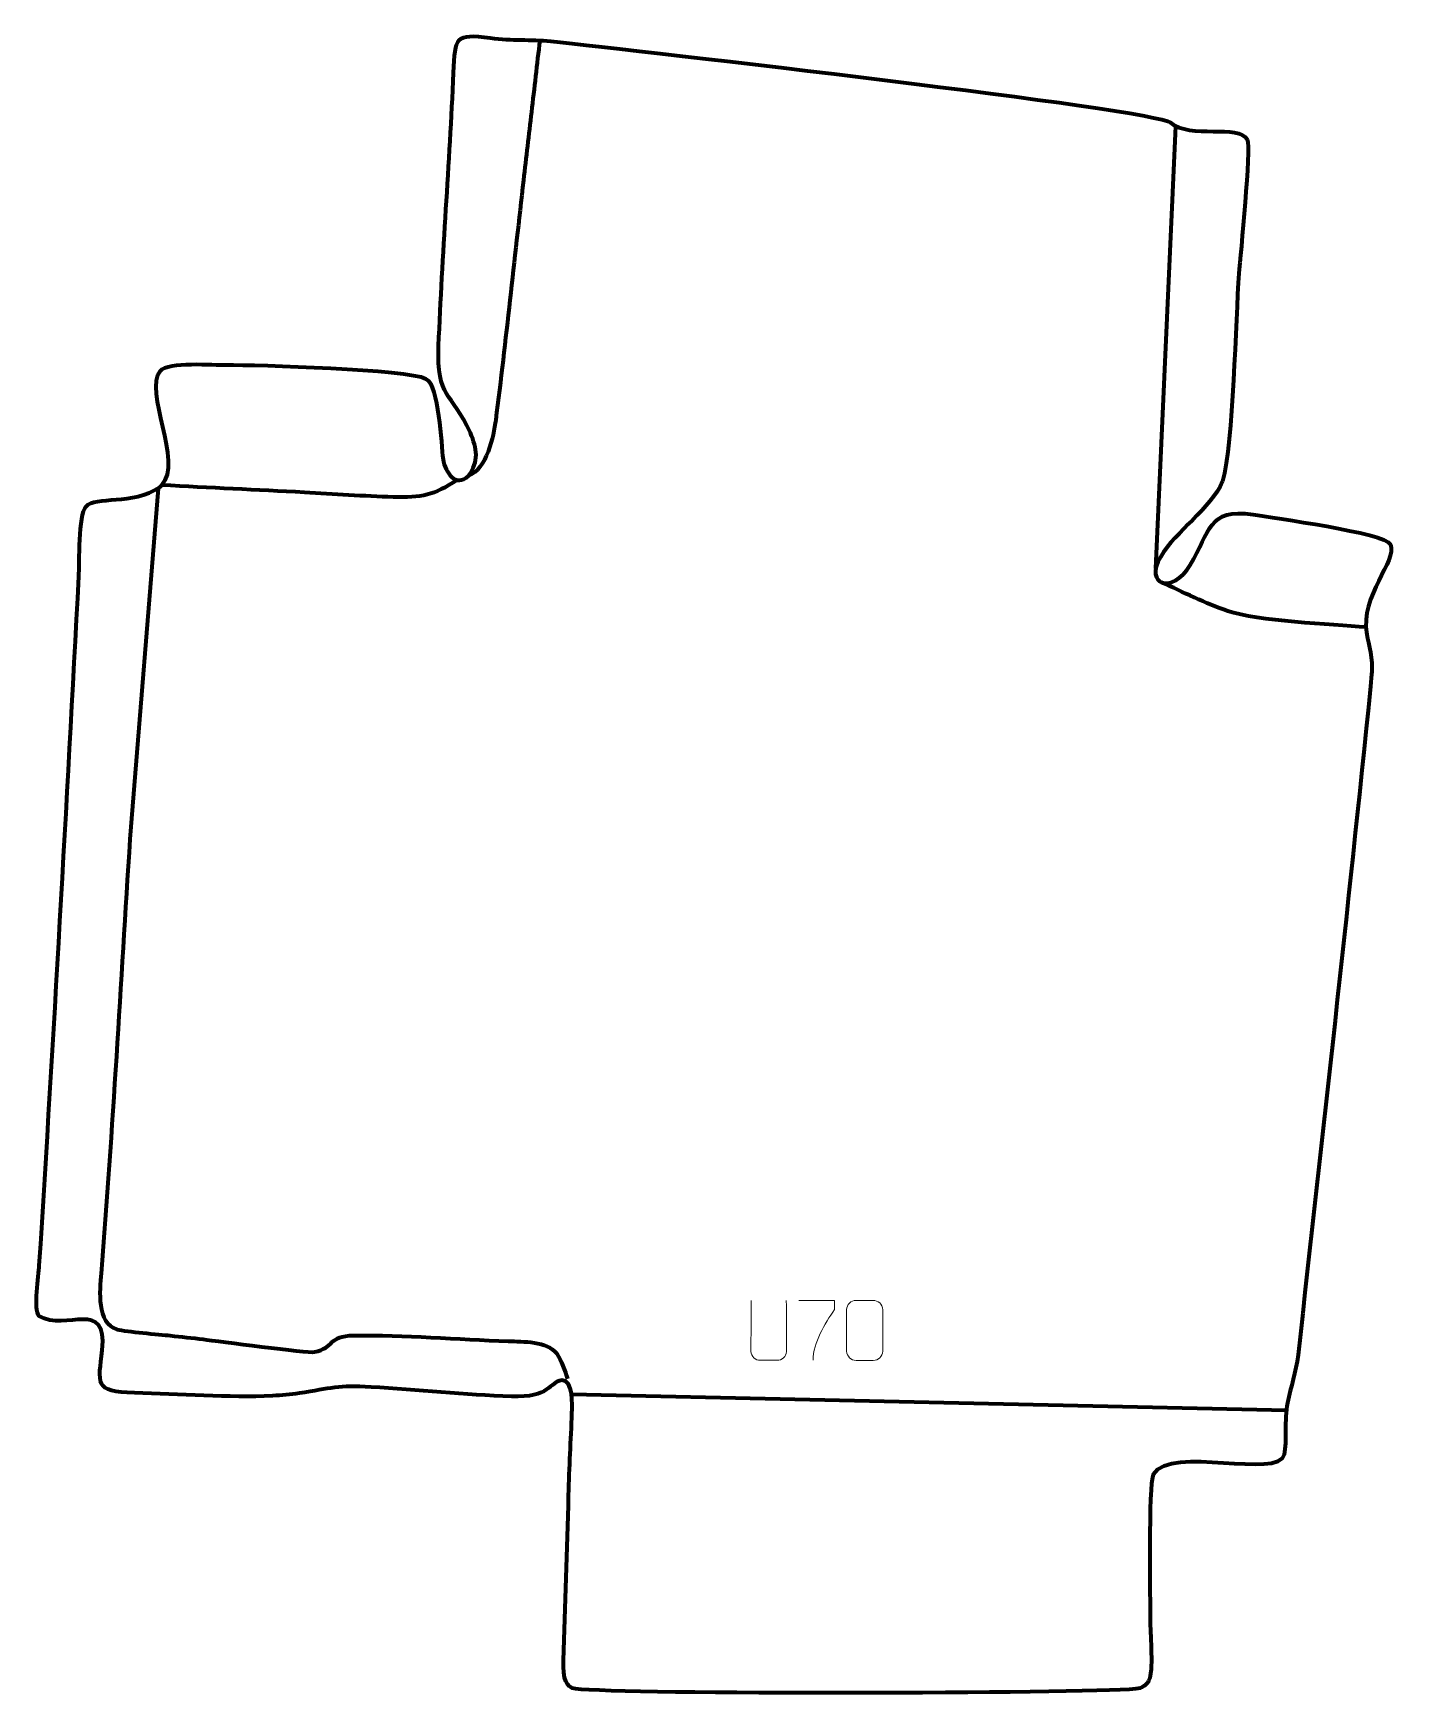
# Model space of a CAD drawing. Header units: millimetres. Extents: x -569 to -1, y 120 to 812.
import ezdxf

# ---------------------------------------------------------------- set-up
doc = ezdxf.new("R2010")
doc.units = ezdxf.units.MM
doc.header["$MEASUREMENT"] = 0
doc.layers.add('layer 2', color=7, linetype='Continuous')
doc.layers.add('layer 3', color=7, linetype='Continuous')

msp = doc.modelspace()

# ---------------------------------------------------------------- linework, layer by layer
at = {"layer": 'layer 2', "color": 142, "lineweight": 158}
for points, knots in [([(-358.2157, 809.4776), (-359.3753, 799.5251), (-360.5348, 789.5726), (-361.6944, 779.6202), (-361.6944, 779.6202), (-362.796, 770.1653), (-363.8976, 760.7104), (-364.9992, 751.2556), (-364.9992, 751.2556), (-368.87, 717.9942), (-372.3377, 684.4325), (-376.581, 651.2488), (-376.581, 651.2488), (-377.4551, 644.413), (-380.484, 630.5759), (-387.9033, 628.0327)], [0, 0, 0, 0, 0.2, 0.2, 0.2, 0.2, 0.4, 0.4, 0.4, 0.4, 0.6, 0.6, 0.6, 0.6, 1, 1, 1, 1]), ([(-392.6333, 626.2362), (-402.4073, 619.8319), (-407.4837, 618.8218), (-419.3294, 619.1213), (-419.3294, 619.1213), (-431.2787, 619.4235), (-444.2112, 620.4631), (-456.2965, 621.0651), (-456.2965, 621.0651), (-476.1029, 622.0517), (-495.9081, 623.0628), (-515.713, 624.0796)], [0, 0, 0, 0, 0.25, 0.25, 0.25, 0.25, 0.5, 0.5, 0.5, 0.5, 1, 1, 1, 1]), ([(-517.3373, 622.771), (-517.3373, 622.771), (-529.0634, 476.585), (-529.0634, 476.585), (-529.0634, 476.585), (-533.0231, 416.2128), (-536.2047, 355.7802), (-541.114, 295.4743), (-541.114, 295.4743), (-541.6763, 288.5669), (-543.102, 274.6169), (-534.3799, 272.243), (-534.3799, 272.243), (-530.5196, 271.1924), (-517.0279, 270.1839), (-512.2373, 269.6584), (-512.2373, 269.6584), (-507.6509, 269.1552), (-503.0716, 268.6494), (-498.4901, 268.1), (-498.4901, 268.1), (-492.4079, 267.3611), (-455.0366, 262.2829), (-452.1586, 262.8315), (-452.1586, 262.8315), (-443.7552, 264.4332), (-446.608, 269.616), (-435.7764, 269.7255), (-435.7764, 269.7255), (-414.47, 269.8792), (-392.6977, 268.1249), (-371.3223, 267.3197), (-371.3223, 267.3197), (-365.465, 267.0991), (-354.8983, 267.4413), (-351.1517, 262.1189), (-351.1517, 262.1189), (-349.1404, 259.2616), (-347.7159, 254.8964), (-346.633, 251.5566)], [0, 0, 0, 0, 0.09090909, 0.09090909, 0.09090909, 0.09090909, 0.18181818, 0.18181818, 0.18181818, 0.18181818, 0.27272727, 0.27272727, 0.27272727, 0.27272727, 0.36363636, 0.36363636, 0.36363636, 0.36363636, 0.45454545, 0.45454545, 0.45454545, 0.45454545, 0.54545455, 0.54545455, 0.54545455, 0.54545455, 0.63636364, 0.63636364, 0.63636364, 0.63636364, 0.72727273, 0.72727273, 0.72727273, 0.72727273, 0.81818182, 0.81818182, 0.81818182, 0.81818182, 1, 1, 1, 1]), ([(-13.7943, 564.8408), (-28.1495, 566.1036), (-59.1756, 567.4054), (-71.3933, 571.5965), (-71.3933, 571.5965), (-80.5574, 574.7401), (-90.1011, 579.5775), (-99.0113, 583.5918)], [0, 0, 0, 0, 0.33333333, 0.33333333, 0.33333333, 0.33333333, 1, 1, 1, 1])]:
    msp.add_open_spline(points, degree=3, knots=knots, dxfattribs=at)
for points in [[(-101.3756, 589.3538), (-101.3756, 589.3538), (-93.0193, 773.7426), (-93.0193, 773.7426)], [(-344.9862, 245.2085), (-344.9862, 245.2085), (-46.9658, 238.4988), (-46.9658, 238.4988)]]:
    msp.add_open_spline(points, degree=3, dxfattribs=at)
at = {"layer": 'layer 3', "color": 242, "lineweight": 158}
msp.add_open_spline([(-73.5432, 625.7949), (-69.169, 641.5442), (-68.1673, 693.2453), (-66.7536, 712.3046), (-66.7536, 712.3046), (-66.1674, 719.8949), (-61.6021, 764.9096), (-63.2573, 768.1332), (-63.2573, 768.1332), (-66.6377, 774.7166), (-87.1751, 768.2819), (-95.303, 775.2185), (-95.303, 775.2185), (-101.9081, 780.8557), (-316.9533, 805.0737), (-353.6196, 809.2087), (-353.6196, 809.2087), (-362.4183, 809.9064), (-369.744, 809.3237), (-378.8237, 810.519), (-378.8237, 810.519), (-393.5748, 812.4608), (-393.451, 810.8304), (-394.1155, 795.9904), (-394.1155, 795.9904), (-395.8168, 758.003), (-398.8243, 720.1442), (-400.3674, 682.2103), (-400.3674, 682.2103), (-401.2748, 659.9041), (-395.0132, 663.455), (-387.1519, 645.8527), (-387.1519, 645.8527), (-384.2606, 639.3787), (-383.4601, 633.9393), (-387.9033, 628.0327), (-387.9033, 628.0327), (-393.2299, 622.8673), (-397.5426, 629.3346), (-398.542, 634.8598), (-398.542, 634.8598), (-399.3415, 641.2367), (-400.2572, 665.5798), (-405.6421, 668.4569), (-405.6421, 668.4569), (-413.1018, 672.4427), (-476.3487, 674.3064), (-488.8296, 674.2055), (-488.8296, 674.2055), (-494.1952, 674.2054), (-513.2202, 675.6219), (-516.3852, 671.8127), (-516.3852, 671.8127), (-523.4908, 663.2609), (-506.6815, 633.7239), (-515.713, 624.0796), (-515.713, 624.0796), (-515.713, 624.0796), (-516.5866, 623.2451), (-516.5866, 623.2451), (-516.5866, 623.2451), (-528.0658, 615.6958), (-543.4511, 619.7232), (-547.3747, 615.2656), (-547.3747, 615.2656), (-550.5161, 611.6967), (-550.0543, 591.6219), (-550.3514, 586.0167), (-550.3514, 586.0167), (-555.4426, 490.3423), (-560.7591, 394.5026), (-566.8416, 298.8899), (-566.8416, 298.8899), (-567.1747, 294.9007), (-569.3812, 280.4238), (-566.8949, 277.7828), (-566.8949, 277.7828), (-555.7205, 270.9057), (-538.246, 285.6945), (-540.6077, 263.5633), (-540.6077, 263.5633), (-542.0762, 249.8028), (-544.3694, 246.083), (-527.2109, 245.758), (-527.2109, 245.758), (-508.5205, 245.4039), (-487.8028, 243.5955), (-469.6433, 244.5318), (-469.6433, 244.5318), (-465.8939, 244.7251), (-462.1523, 245.0383), (-458.4408, 245.6107), (-458.4408, 245.6107), (-445.362, 247.6278), (-442.2118, 249.0149), (-428.5251, 248.1806), (-428.5251, 248.1806), (-409.2784, 246.9376), (-389.2113, 244.9889), (-370.0543, 244.2646), (-370.0543, 244.2646), (-353.7613, 243.6486), (-354.3002, 250.2161), (-349.0194, 251.0599), (-349.0194, 251.0599), (-344.059, 250.9464), (-344.7254, 240.7805), (-344.8068, 237.4562), (-344.8068, 237.4562), (-345.1479, 225.9915), (-345.9331, 214.7601), (-346.1941, 203.1619), (-346.1941, 203.1619), (-346.7231, 180.1654), (-347.7049, 157.2015), (-348.3077, 134.2388), (-348.3077, 134.2388), (-348.5117, 126.4659), (-347.2019, 122.8705), (-343.3159, 122.4055), (-343.3159, 122.4055), (-322.6805, 119.9363), (-134.5867, 120.3204), (-109.6732, 122.3697), (-109.6732, 122.3697), (-107.1482, 122.5774), (-105.2651, 124.0125), (-104.3764, 125.7391), (-104.3764, 125.7391), (-102.2699, 129.8313), (-103.7151, 144.213), (-103.7227, 149.9078), (-103.7227, 149.9078), (-103.7393, 159.0049), (-104.5393, 207.259), (-102.465, 211.7752), (-102.465, 211.7752), (-94.8304, 224.1028), (-50.1653, 209.3296), (-47.869, 220.1053), (-47.869, 220.1053), (-46.7022, 225.5806), (-47.9599, 234.2356), (-46.5093, 241.5735), (-46.5093, 241.5735), (-45.1137, 248.6329), (-43.0347, 254.079), (-42.0756, 261.5734), (-42.0756, 261.5734), (-31.8355, 354.3224), (-21.3404, 447.3018), (-11.856, 540.1141), (-11.856, 540.1141), (-10.8592, 550.4883), (-11.1977, 551.9513), (-13.4746, 561.8891), (-13.4746, 561.8891), (-16.3182, 578.2935), (-0.5117, 592.3484), (-3.6135, 599.3333), (-3.6135, 599.3333), (-5.8335, 604.3324), (-52.809, 610.4478), (-60.816, 611.8742), (-60.816, 611.8742), (-80.0787, 614.5036), (-78.4378, 604.9543), (-87.0301, 590.7881), (-87.0301, 590.7881), (-94.7122, 578.1225), (-106.2157, 582.7848), (-99.4645, 594.1431), (-99.4645, 594.1431), (-92.8842, 605.2139), (-78.6488, 613.9451), (-73.5432, 625.7949)], degree=3, knots=[0, 0, 0, 0, 0.02222222, 0.02222222, 0.02222222, 0.02222222, 0.04444444, 0.04444444, 0.04444444, 0.04444444, 0.06666667, 0.06666667, 0.06666667, 0.06666667, 0.08888889, 0.08888889, 0.08888889, 0.08888889, 0.11111111, 0.11111111, 0.11111111, 0.11111111, 0.13333333, 0.13333333, 0.13333333, 0.13333333, 0.15555556, 0.15555556, 0.15555556, 0.15555556, 0.17777778, 0.17777778, 0.17777778, 0.17777778, 0.2, 0.2, 0.2, 0.2, 0.22222222, 0.22222222, 0.22222222, 0.22222222, 0.24444444, 0.24444444, 0.24444444, 0.24444444, 0.26666667, 0.26666667, 0.26666667, 0.26666667, 0.28888889, 0.28888889, 0.28888889, 0.28888889, 0.31111111, 0.31111111, 0.31111111, 0.31111111, 0.33333333, 0.33333333, 0.33333333, 0.33333333, 0.35555556, 0.35555556, 0.35555556, 0.35555556, 0.37777778, 0.37777778, 0.37777778, 0.37777778, 0.4, 0.4, 0.4, 0.4, 0.42222222, 0.42222222, 0.42222222, 0.42222222, 0.44444444, 0.44444444, 0.44444444, 0.44444444, 0.46666667, 0.46666667, 0.46666667, 0.46666667, 0.48888889, 0.48888889, 0.48888889, 0.48888889, 0.51111111, 0.51111111, 0.51111111, 0.51111111, 0.53333333, 0.53333333, 0.53333333, 0.53333333, 0.55555556, 0.55555556, 0.55555556, 0.55555556, 0.57777778, 0.57777778, 0.57777778, 0.57777778, 0.6, 0.6, 0.6, 0.6, 0.62222222, 0.62222222, 0.62222222, 0.62222222, 0.64444444, 0.64444444, 0.64444444, 0.64444444, 0.66666667, 0.66666667, 0.66666667, 0.66666667, 0.68888889, 0.68888889, 0.68888889, 0.68888889, 0.71111111, 0.71111111, 0.71111111, 0.71111111, 0.73333333, 0.73333333, 0.73333333, 0.73333333, 0.75555556, 0.75555556, 0.75555556, 0.75555556, 0.77777778, 0.77777778, 0.77777778, 0.77777778, 0.8, 0.8, 0.8, 0.8, 0.82222222, 0.82222222, 0.82222222, 0.82222222, 0.84444444, 0.84444444, 0.84444444, 0.84444444, 0.86666667, 0.86666667, 0.86666667, 0.86666667, 0.88888889, 0.88888889, 0.88888889, 0.88888889, 0.91111111, 0.91111111, 0.91111111, 0.91111111, 0.93333333, 0.93333333, 0.93333333, 0.93333333, 0.95555556, 0.95555556, 0.95555556, 0.95555556, 1, 1, 1, 1], dxfattribs=at)
at = {"layer": 'layer 3', "color": 250, "lineweight": 9}
for points, knots in [([(-255.4187, 284.289), (-255.4191, 278.7495), (-255.3233, 268.5477), (-255.3229, 263.0073), (-255.3229, 263.0073), (-255.4627, 260.7678), (-257.1399, 259.3416), (-259.2876, 259.3311), (-259.2876, 259.3311), (-261.6195, 259.3315), (-263.9514, 259.3315), (-266.2829, 259.3311), (-266.2829, 259.3311), (-268.2079, 259.2296), (-270.18, 261.0461), (-270.1688, 262.9906), (-270.1688, 262.9906), (-270.1685, 268.5525), (-270.0731, 278.7279), (-270.0735, 284.289)], [0, 0, 0, 0, 0.16666667, 0.16666667, 0.16666667, 0.16666667, 0.33333333, 0.33333333, 0.33333333, 0.33333333, 0.5, 0.5, 0.5, 0.5, 0.66666667, 0.66666667, 0.66666667, 0.66666667, 1, 1, 1, 1]), ([(-250.154, 284.2873), (-250.154, 284.2873), (-235.3379, 284.2873), (-235.3379, 284.2873), (-235.3379, 284.2873), (-235.3382, 283.0377), (-235.3382, 281.7881), (-235.3379, 280.5383), (-235.3379, 280.5383), (-239.3323, 274.5412), (-244.2475, 266.7076), (-244.2475, 259.3288)], [0, 0, 0, 0, 0.25, 0.25, 0.25, 0.25, 0.5, 0.5, 0.5, 0.5, 1, 1, 1, 1]), ([(-226.3267, 284.3073), (-223.9606, 284.3073), (-221.5941, 284.3073), (-219.2276, 284.3073), (-219.2276, 284.3073), (-217.2471, 284.3429), (-215.2211, 282.8486), (-215.194, 280.4065), (-215.194, 280.4065), (-215.1944, 274.6491), (-215.1944, 268.8913), (-215.194, 263.1331), (-215.194, 263.1331), (-215.3361, 260.8055), (-217.0425, 259.3232), (-219.2276, 259.3124), (-219.2276, 259.3124), (-221.6, 259.3128), (-223.9724, 259.3128), (-226.3444, 259.3124), (-226.3444, 259.3124), (-228.3029, 259.2068), (-230.3093, 261.0947), (-230.2979, 263.1157), (-230.2979, 263.1157), (-230.2975, 268.8963), (-230.2975, 274.6766), (-230.2979, 280.4564), (-230.2979, 280.4564), (-230.2936, 282.5984), (-228.5165, 284.3209), (-226.3267, 284.3073)], [0, 0, 0, 0, 0.11111111, 0.11111111, 0.11111111, 0.11111111, 0.22222222, 0.22222222, 0.22222222, 0.22222222, 0.33333333, 0.33333333, 0.33333333, 0.33333333, 0.44444444, 0.44444444, 0.44444444, 0.44444444, 0.55555556, 0.55555556, 0.55555556, 0.55555556, 0.66666667, 0.66666667, 0.66666667, 0.66666667, 0.77777778, 0.77777778, 0.77777778, 0.77777778, 1, 1, 1, 1])]:
    msp.add_open_spline(points, degree=3, knots=knots, dxfattribs=at)

doc.saveas('drawing.dxf')
